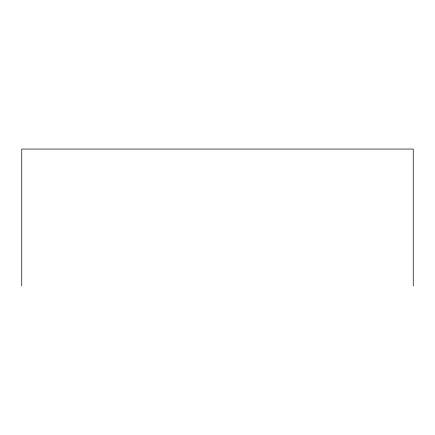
<?xml version="1.0" encoding="UTF-8"?>
<svg xmlns="http://www.w3.org/2000/svg" width="435" height="435" viewBox="0 0 435 435"><rect width="100%" height="100%" fill="white"/><g stroke="black" fill="none" stroke-linecap="round" stroke-linejoin="round"><path stroke-width="0.65" d="M413.25 285.947L413.25 149.053L21.75 149.053L21.75 285.947"/></g></svg>
